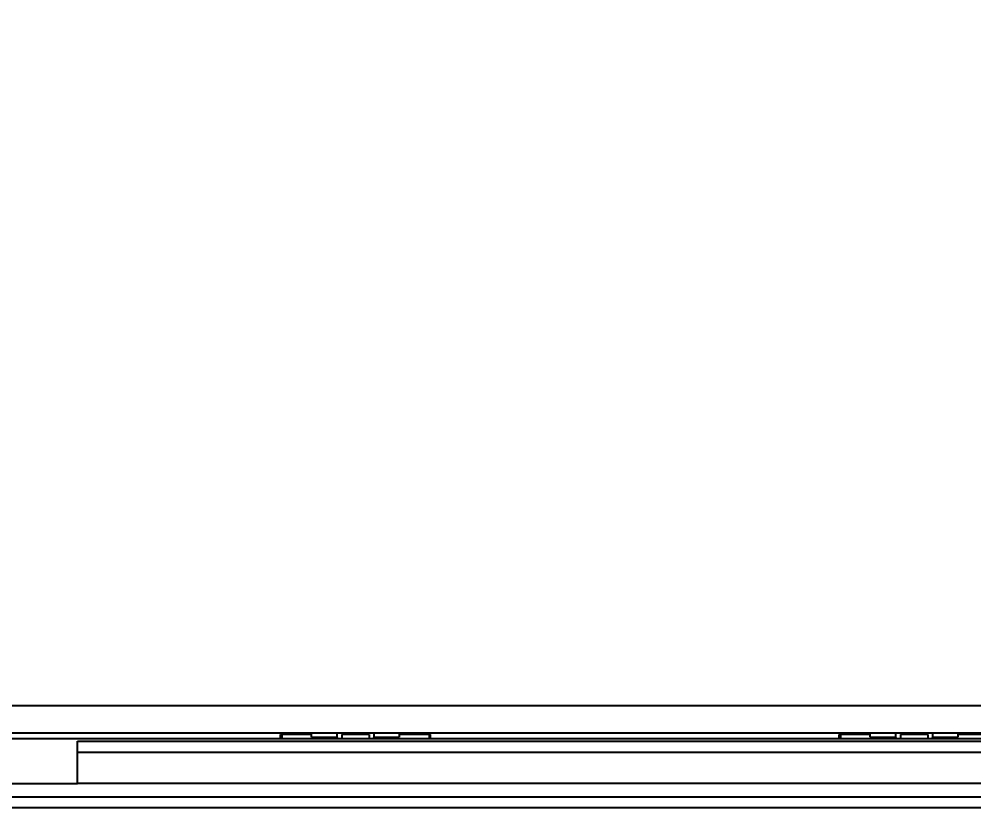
# Model space of a CAD drawing. Header units: millimetres. Extents: x -97344 to -49824, y -57049 to -40247.
# Drawn here: x -69144.4 to -69074.2, y -49589.6 to -49531.7 of the extents above; entities that cross this region are included whole.
import ezdxf

# ---------------------------------------------------------------- set-up
doc = ezdxf.new("R2010")
doc.units = ezdxf.units.MM
doc.header["$LTSCALE"] = 200
doc.header["$PDSIZE"] = -1
for name, color, linetype in [('06___PRT_ALL_SURFS', 7, 'Continuous'), ('DIM', 3, 'Continuous'), ('LAY0011', 7, 'Continuous')]:
    doc.layers.add(name, color=color, linetype=linetype)
doc.styles.add('TSSD_Dimension', font='tssdeng.shx', dxfattribs={"width": 0.7, "bigfont": 'hztxt.shx'})
doc.dimstyles.new('TSSD_20_20', dxfattribs={"dimtxt": 60, "dimasz": 20, "dimexe": 20, "dimexo": 50, "dimgap": 20, "dimtad": 1, "dimdec": 0, "dimzin": 0, "dimdsep": 46, "dimtxsty": 'TSSD_Dimension', "dimblk": 'ARCHTICK', "dimcen": 0, "dimdle": 20, "dimclrt": 7, "dimadec": 0, "dimazin": 0, "dimtfac": 1, "dimtdec": 0, "dimtix": 1, "dimtmove": 2, "dimatfit": 3, "dimfxl": 1, "dimtolj": 1, "dimtzin": 0, "dimarcsym": 0})

# ---------------------------------------------------------------- blocks, each defined once
blk = doc.blocks.new('2250')
at = {"color": 7, "linetype": 'Continuous'}
for p, q in [((-45337.856, -64404.84), (-45577.425, -64404.84)), ((-45337.856, -64406.84), (-45577.211, -64406.84)), ((-45423.281, -64407.24), (-45423.281, -64406.94)), ((-45421.003, -64406.94), (-45423.281, -64406.94)), ((-45423.189, -64406.94), (-45423.189, -64407.24)), ((-45421.003, -64407.148), (-45421.003, -64406.84)), ((-45419.148, -64406.84), (-45419.148, -64407.148)), ((-45418.781, -64406.94), (-45418.781, -64407.24)), ((-45416.781, -64406.94), (-45418.781, -64406.94)), ((-45418.66, -64406.94), (-45418.66, -64406.84)), ((-45416.902, -64406.84), (-45416.902, -64406.94)), ((-45416.781, -64406.94), (-45416.781, -64407.24)), ((-45416.413, -64407.148), (-45416.413, -64406.84)), ((-45414.559, -64406.84), (-45414.559, -64407.148)), ((-45412.281, -64406.94), (-45414.559, -64406.94)), ((-45412.372, -64406.94), (-45412.372, -64407.24)), ((-45412.281, -64407.24), (-45412.281, -64406.94)), ((-45382.251, -64407.24), (-45382.251, -64406.94)), ((-45379.973, -64406.94), (-45382.251, -64406.94)), ((-45382.166, -64406.94), (-45382.166, -64407.24)), ((-45379.973, -64407.148), (-45379.973, -64406.84)), ((-45378.118, -64406.84), (-45378.118, -64407.148)), ((-45377.751, -64406.94), (-45377.751, -64407.24)), ((-45375.751, -64406.94), (-45377.751, -64406.94)), ((-45377.63, -64406.94), (-45377.63, -64406.84)), ((-45375.872, -64406.84), (-45375.872, -64406.94)), ((-45375.751, -64406.94), (-45375.751, -64407.24)), ((-45375.383, -64407.148), (-45375.383, -64406.84)), ((-45373.529, -64406.84), (-45373.529, -64407.148)), ((-45371.251, -64406.94), (-45373.529, -64406.94)), ((-45577.168, -64407.24), (-45337.931, -64407.24)), ((-45438.201, -64410.54), (-45438.201, -64407.443)), ((-45438.201, -64407.443), (-45354.201, -64407.443)), ((-45421.003, -64407.148), (-45420.873, -64407.199)), ((-45421.003, -64407.148), (-45419.148, -64407.148)), ((-45419.05, -64407.24), (-45419.148, -64407.148)), ((-45416.413, -64407.148), (-45416.511, -64407.24)), ((-45416.413, -64407.148), (-45414.559, -64407.148)), ((-45414.688, -64407.199), (-45414.559, -64407.148)), ((-45379.973, -64407.148), (-45379.855, -64407.195)), ((-45379.973, -64407.148), (-45378.118, -64407.148)), ((-45379.855, -64407.24), (-45379.855, -64407.195)), ((-45378.02, -64407.24), (-45378.118, -64407.148)), ((-45375.383, -64407.148), (-45375.481, -64407.24)), ((-45375.383, -64407.148), (-45373.529, -64407.148)), ((-45373.647, -64407.195), (-45373.529, -64407.148)), ((-45373.647, -64407.24), (-45373.647, -64407.195)), ((-45438.201, -64408.24), (-45354.201, -64408.24)), ((-45576.815, -64410.54), (-45438.201, -64410.54)), ((-45341.981, -64411.54), (-45576.708, -64411.54)), ((-45099.048, -64412.34), (-45576.514, -64412.34))]:
    blk.add_line(p, q, dxfattribs=at)
at = {"layer": '06___PRT_ALL_SURFS', "color": 7, "linetype": 'Continuous'}
blk.add_line((-45354.201, -64410.54), (-45438.201, -64410.54), dxfattribs=at)
at = {"layer": 'LAY0011', "color": 7, "linetype": 'Continuous'}
blk.add_line((-45098.35, -64406.84), (-45577.211, -64406.84), dxfattribs=at)
blk = doc.blocks.new('*U1488')
at = {"layer": 'DIM', "color": 3}
blk.add_blockref('2250', (45347.11, 64440.647), dxfattribs=at)
blk = doc.blocks.new('*U1489')
at = {"layer": 'DIM', "color": 0, "linetype": 'ByBlock', "lineweight": -2, "transparency": 16777216}
blk.add_blockref('*U1488', (500, 0), dxfattribs=at)
blk = doc.blocks.new('_ArchTick')
at = {"color": 0, "linetype": 'ByBlock', "const_width": 0.5}
blk.add_lwpolyline([(-0.7071, -0.7071), (0.7071, 0.7071)], dxfattribs=at)
blk = doc.blocks.new('*D1596')
at = {"layer": 'Defpoints', "color": 0, "transparency": 16777216}
for p in [(-57789.665, -49147.971), (-69789.665, -49573.246), (-57789.665, -49573.246)]:
    blk.add_point(p, dxfattribs=at)
at = {"layer": 'DIM', "color": 0, "lineweight": -2, "transparency": 16777216}
for p, q in [((-69789.665, -49523.246), (-69789.665, -49127.971)), ((-57789.665, -49523.246), (-57789.665, -49127.971)), ((-69809.665, -49147.971), (-57769.665, -49147.971))]:
    blk.add_line(p, q, dxfattribs=at)
at = {"layer": 'DIM', "color": 0, "lineweight": -2, "transparency": 16777216, "xscale": 20, "yscale": 20, "zscale": 20, "rotation": 180}
blk.add_blockref('_ArchTick', (-69789.665, -49147.971), dxfattribs=at)
at = {"layer": 'DIM', "color": 0, "lineweight": -2, "transparency": 16777216, "xscale": 20, "yscale": 20, "zscale": 20}
blk.add_blockref('_ArchTick', (-57789.665, -49147.971), dxfattribs=at)
at = {"layer": 'DIM', "color": 7, "transparency": 16777216, "insert": (-63789.665, -49097.971), "char_height": 60, "attachment_point": 5, "style": 'TSSD_Dimension'}
blk.add_mtext('\\A1;12000', dxfattribs=at)

msp = doc.modelspace()

# ---------------------------------------------------------------- block references
at = {"layer": 'DIM', "color": 3}
msp.add_blockref('*U1489', (-69548.994, -49617.903), dxfattribs=at)

# ---------------------------------------------------------------- dimensions: what is measured, and where the dimension line sits
at = {"layer": 'DIM'}
dim = msp.add_linear_dim(base=(-57789.665, -49147.971), p1=(-69789.665, -49573.246), p2=(-57789.665, -49573.246), dimstyle='TSSD_20_20', dxfattribs=at)
dim.commit()
dim.dimension.update_dxf_attribs({"geometry": '*D1596', "text_midpoint": (-63789.665, -49097.971)})

doc.saveas('drawing.dxf')
